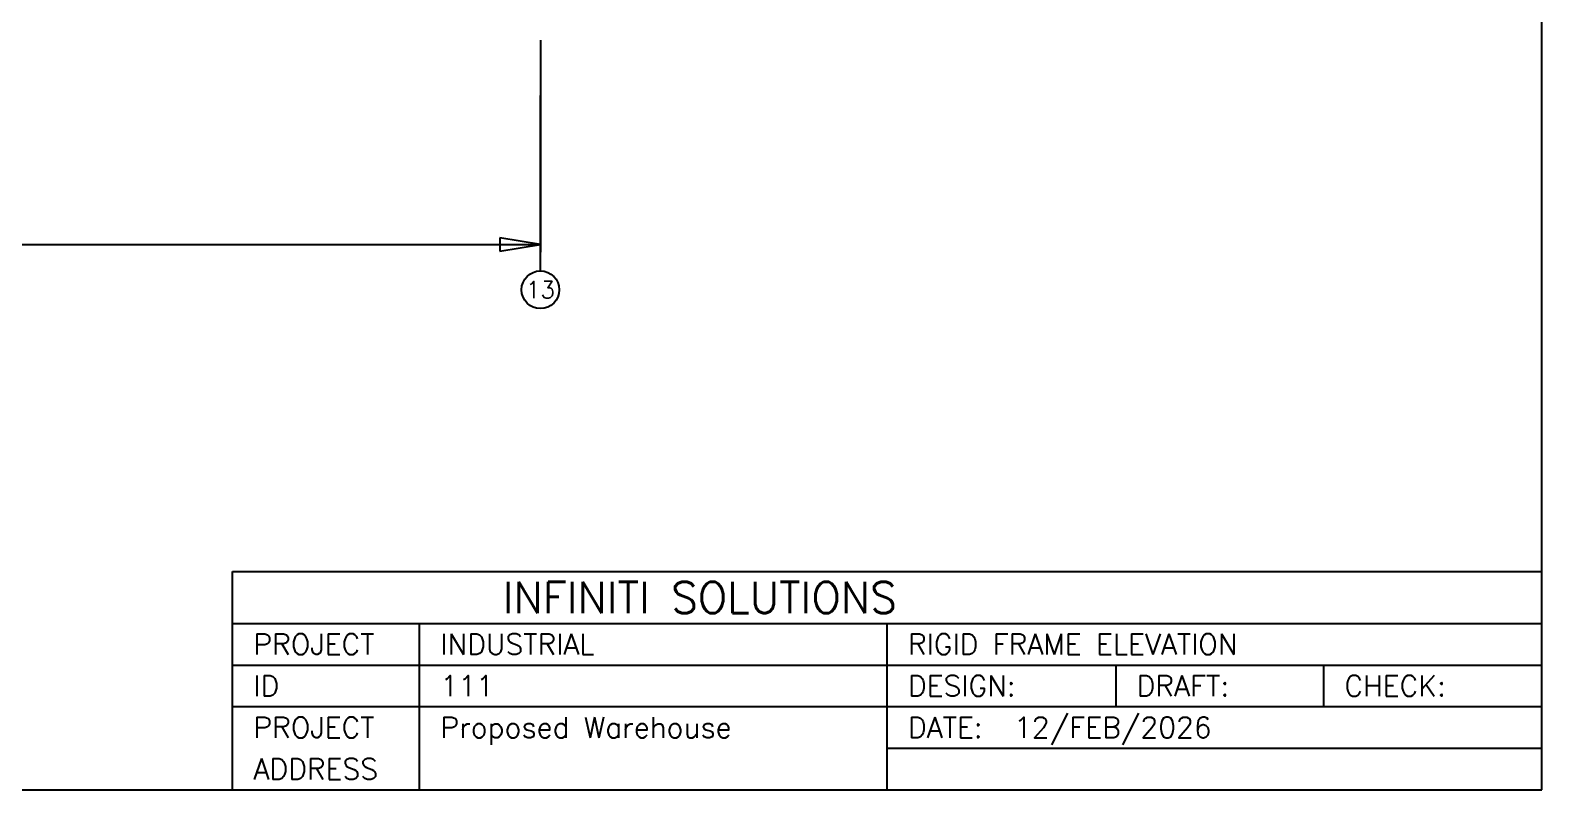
# Model space of a CAD drawing. Header units: millimetres. Extents: x 68421 to 1479662, y -51504 to 144751.
# Drawn here: x 1167479 to 1181104, y 1352 to 8197 of the extents above; entities that cross this region are included whole.
import ezdxf
from ezdxf.enums import TextEntityAlignment as Align

# ---------------------------------------------------------------- set-up
doc = ezdxf.new("R2010")
doc.units = ezdxf.units.MM
doc.header["$LTSCALE"] = 0.35
doc.header["$MEASUREMENT"] = 0
doc.linetypes.add('CONTIN', pattern=[0, 0, 0])
doc.layers.get('0').update_dxf_attribs({"linetype": 'CONTIN'})
for name, color, linetype in [('12', 6, 'CONTIN'), ('13', 1, 'CONTIN'), ('14', 7, 'CONTIN'), ('2', 6, 'CONTIN'), ('22', 7, 'CONTIN')]:
    doc.layers.add(name, color=color, linetype=linetype)
doc.styles.add('SIMPLEX', font='simplex.shx', dxfattribs={"width": 0.8})

# ---------------------------------------------------------------- blocks, each defined once
blk = doc.blocks.new('ARROWF')
for p, q in [((0, 0), (-366, 61)), ((-366, 61), (-366, -61)), ((-366, -61), (0, 0))]:
    blk.add_line(p, q)

msp = doc.modelspace()

# ---------------------------------------------------------------- linework, layer by layer
for p, q in [((1169302.72912, 1352.15977), (1169302.72912, 3318.99047)), ((1169302.72912, 3318.99047), (1181103.71195, 3318.99047)), ((1181103.71195, 1352.15977), (1181103.71195, 3318.99047)), ((1169302.72912, 2850.69755), (1181103.71195, 2850.69755)), ((1170988.58231, 1352.15977), (1170988.58231, 2850.69755)), ((1175203.22145, 1352.15977), (1175203.22145, 2850.69755)), ((1169302.72912, 2476.06311), (1181103.71195, 2476.06311)), ((1177263.70986, 2476.06311), (1177263.70986, 2101.42866)), ((1179136.88421, 2476.06311), (1179136.88421, 2101.42866)), ((1169302.72912, 2101.42866), (1181103.71195, 2101.42866)), ((1175203.22145, 1726.79422), (1181103.71195, 1726.79422)), ((1169302.72912, 1352.15977), (1181103.71195, 1352.15977))]:
    msp.add_line(p, q)
at = {"layer": '12'}
for p, q in [((1172077.65004, 8107.31925), (1172077.65004, 7540.83118)), ((1172077.65004, 7965.69724), (1172077.65004, 6198.25454)), ((1172077.65004, 6028.30794), (1172077.65004, 7608.80969))]:
    msp.add_line(p, q, dxfattribs=at)
at = {"layer": '13'}
msp.add_circle((1172077.65004, 5858.36174), 169.94643, dxfattribs=at)
at = {"layer": '2'}
msp.add_line((1157077.65004, 6266.23304), (1172077.65004, 6266.23304), dxfattribs=at)
at = {"layer": '22'}
for p, q in [((1181103.71195, 1352.15977), (1181103.71195, 23255)), ((1150130, 1352.15977), (1181103.71195, 1352.15977))]:
    msp.add_line(p, q, dxfattribs=at)

# ---------------------------------------------------------------- block references
at = {"layer": '2'}
msp.add_blockref('ARROWF', (1172077.65004, 6266.23304), dxfattribs=at)

# ---------------------------------------------------------------- texts
at = {"layer": '13', "style": 'SIMPLEX'}
msp.add_text('13', height=152.951782, dxfattribs=at).set_placement((1172077.65004, 5858.36174), align=Align.MIDDLE_CENTER)
at = {"layer": '14', "style": 'SIMPLEX'}
for s, height, p in [('INFINITI SOLUTIONS', 280.9758336, (1171737.8545, 2944.35602)), ('PROJECT', 187.317223, (1169490.04319, 2569.72158)), ('INDUSTRIAL', 187.317223, (1171175.89992, 2569.72158)), ('RIGID FRAME ELEVATION', 187.3172227, (1175390.53906, 2569.72158)), ('ID', 187.317223, (1169490.04319, 2195.08719)), ('111', 187.317223, (1171175.89992, 2195.08719)), ('DESIGN:', 187.317223, (1175390.53906, 2195.08719)), ('DRAFT:', 187.317223, (1177451.02748, 2195.08719)), ('CHECK:', 187.317223, (1179324.19828, 2195.08719)), ('PROJECT', 187.317223, (1169490.04319, 1820.4528)), ('Proposed Warehouse', 187.3172227, (1171175.89992, 1820.4528)), ('DATE:', 187.317223, (1175390.53906, 1820.4528)), ('12/FEB/2026', 187.3172227, (1176345.85708, 1820.4528)), ('ADDRESS', 187.317223, (1169490.04319, 1445.81838))]:
    msp.add_text(s, height=height, dxfattribs=at).set_placement(p)

doc.saveas('drawing.dxf')
